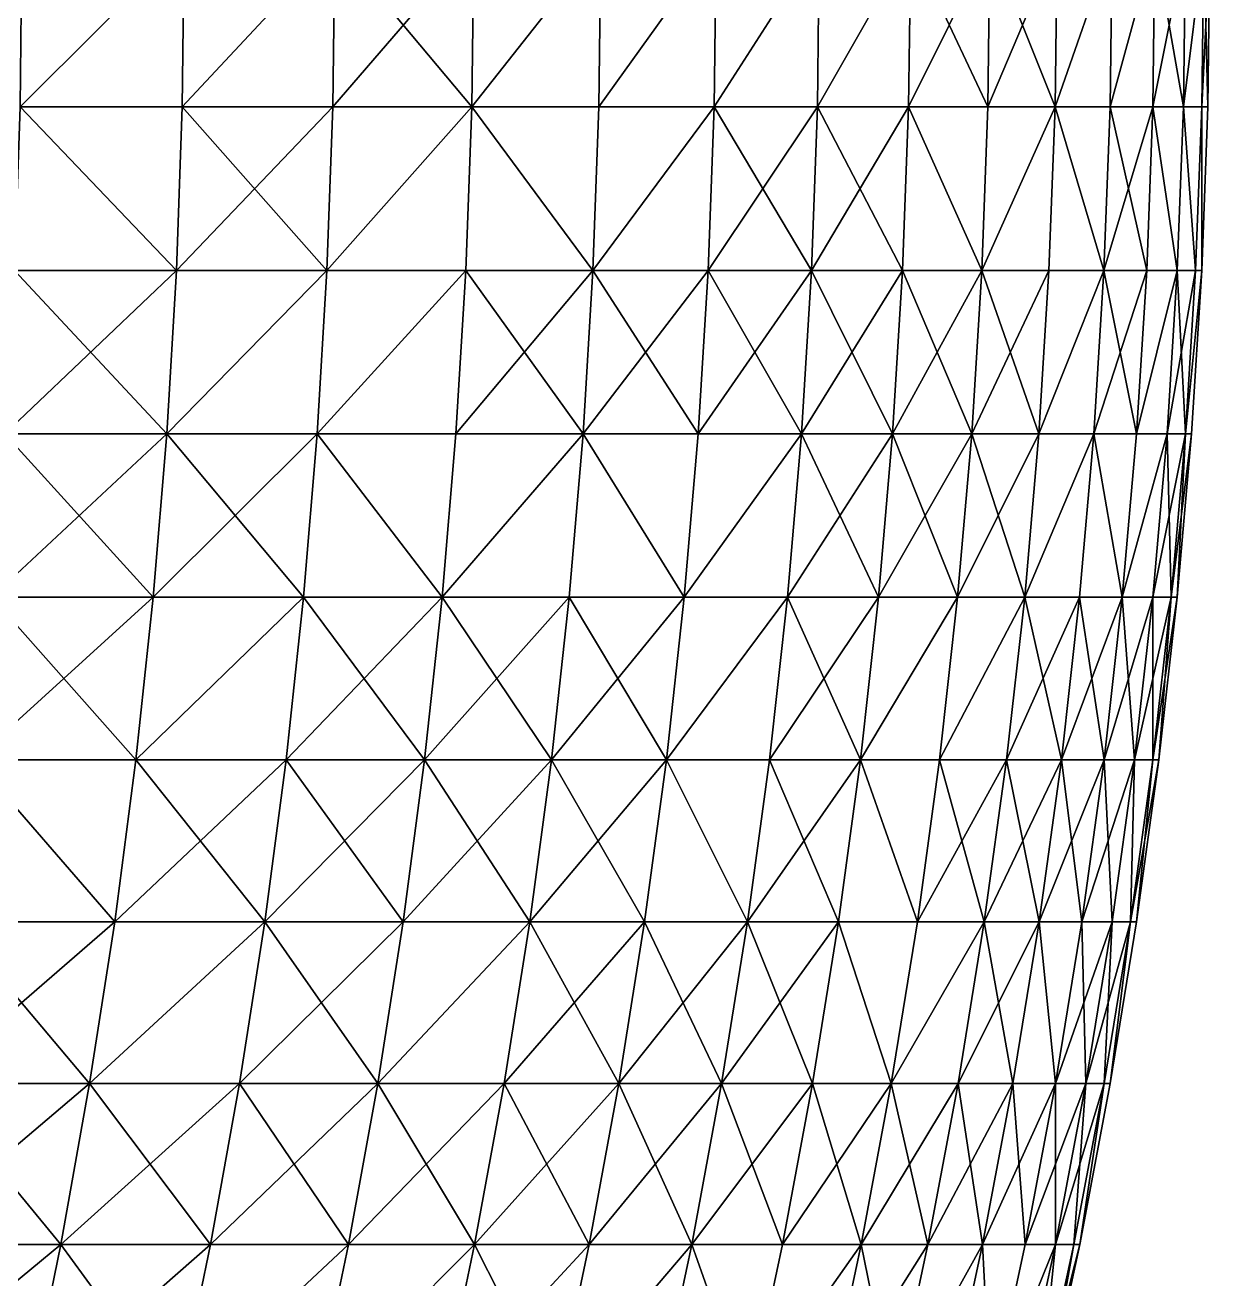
# Model space of a CAD drawing. Header units: millimetres. Extents: x -3250 to 6200, y -3250 to 3250.
# Drawn here: x 6055.6 to 6200, y -162.7 to -10 of the extents above; entities that cross this region are included whole.
import ezdxf

# ---------------------------------------------------------------- set-up
doc = ezdxf.new("R2010")
doc.units = ezdxf.units.MM
doc.header["$MEASUREMENT"] = 0
doc.layers.add('MESH_3D', color=2, linetype='CONTINUOUS')

msp = doc.modelspace()

# ---------------------------------------------------------------- linework, layer by layer
at = {"layer": 'MESH_3D'}
for points in [[(6055.03, -19.94, 1979.24), (6055.26, 0, 1979.15), (6075.03, 0, 2035.63)], [(6055.03, -19.94, 1979.24), (6075.03, 0, 2035.63), (6074.79, -19.94, 2035.71)], [(6075.03, 0, 24664.37), (6055.26, 0, 24720.85), (6055.03, -19.94, 24720.76)], [(6075.03, 0, 24664.37), (6055.03, -19.94, 24720.76), (6074.79, -19.94, 24664.29)], [(6074.79, -19.94, 2035.71), (6093.37, 0, 2092.59), (6093.14, -19.94, 2092.66)], [(6074.79, -19.94, 2035.71), (6075.03, 0, 2035.63), (6093.37, 0, 2092.59)], [(6093.37, 0, 24607.41), (6074.79, -19.94, 24664.29), (6093.14, -19.94, 24607.34)], [(6093.37, 0, 24607.41), (6075.03, 0, 24664.37), (6074.79, -19.94, 24664.29)], [(6093.14, -19.94, 2092.66), (6093.37, 0, 2092.59), (6110.06, -19.94, 2150.05)], [(6110.3, 0, 24550.02), (6093.14, -19.94, 24607.34), (6110.06, -19.94, 24549.95)], [(6110.3, 0, 24550.02), (6093.37, 0, 24607.41), (6093.14, -19.94, 24607.34)], [(6110.06, -19.94, 2150.05), (6093.37, 0, 2092.59), (6110.3, 0, 2149.98)], [(6110.06, -19.94, 2150.05), (6110.3, 0, 2149.98), (6125.79, 0, 2207.78)], [(6110.06, -19.94, 2150.05), (6125.79, 0, 2207.78), (6125.54, -19.94, 2207.84)], [(6125.79, 0, 24492.22), (6110.3, 0, 24550.02), (6110.06, -19.94, 24549.95)], [(6125.79, 0, 24492.22), (6110.06, -19.94, 24549.95), (6125.54, -19.94, 24492.16)], [(6125.54, -19.94, 2207.84), (6125.79, 0, 2207.78), (6139.83, 0, 2265.95)], [(6125.54, -19.94, 2207.84), (6139.83, 0, 2265.95), (6139.58, -19.94, 2266.01)], [(6139.83, 0, 24434.05), (6125.54, -19.94, 24492.16), (6139.58, -19.94, 24433.99)], [(6139.83, 0, 24434.05), (6125.79, 0, 24492.22), (6125.54, -19.94, 24492.16)], [(6139.58, -19.94, 2266.01), (6139.83, 0, 2265.95), (6152.41, 0, 2324.45)], [(6139.58, -19.94, 2266.01), (6152.41, 0, 2324.45), (6152.17, -19.94, 2324.5)], [(6152.41, 0, 24375.55), (6139.83, 0, 24434.05), (6139.58, -19.94, 24433.99)], [(6152.41, 0, 24375.55), (6139.58, -19.94, 24433.99), (6152.17, -19.94, 24375.5)], [(6152.17, -19.94, 2324.5), (6152.41, 0, 2324.45), (6163.54, 0, 2383.24)], [(6152.17, -19.94, 2324.5), (6163.54, 0, 2383.24), (6163.29, -19.94, 2383.29)], [(6163.54, 0, 24316.76), (6152.17, -19.94, 24375.5), (6163.29, -19.94, 24316.71)], [(6163.54, 0, 24316.76), (6152.41, 0, 24375.55), (6152.17, -19.94, 24375.5)], [(6163.29, -19.94, 2383.29), (6163.54, 0, 2383.24), (6172.95, -19.94, 2442.34)], [(6173.19, 0, 24257.7), (6163.29, -19.94, 24316.71), (6172.95, -19.94, 24257.66)], [(6173.19, 0, 24257.7), (6163.54, 0, 24316.76), (6163.29, -19.94, 24316.71)], [(6172.95, -19.94, 2442.34), (6163.54, 0, 2383.24), (6173.19, 0, 2442.3)], [(6172.95, -19.94, 2442.34), (6173.19, 0, 2442.3), (6181.13, -19.94, 2501.61)], [(6181.37, 0, 24198.42), (6172.95, -19.94, 24257.66), (6181.13, -19.94, 24198.39)], [(6181.37, 0, 24198.42), (6173.19, 0, 24257.7), (6172.95, -19.94, 24257.66)], [(6181.13, -19.94, 2501.61), (6173.19, 0, 2442.3), (6181.37, 0, 2501.58)], [(6181.13, -19.94, 2501.61), (6181.37, 0, 2501.58), (6188.07, 0, 2561.04)], [(6181.13, -19.94, 2501.61), (6188.07, 0, 2561.04), (6187.83, -19.94, 2561.06)], [(6188.07, 0, 24138.96), (6181.13, -19.94, 24198.39), (6187.83, -19.94, 24138.94)], [(6188.07, 0, 24138.96), (6181.37, 0, 24198.42), (6181.13, -19.94, 24198.39)], [(6187.83, -19.94, 2561.06), (6188.07, 0, 2561.04), (6193.29, 0, 2620.65)], [(6187.83, -19.94, 2561.06), (6193.29, 0, 2620.65), (6193.04, -19.94, 2620.67)], [(6193.29, 0, 24079.35), (6188.07, 0, 24138.96), (6187.83, -19.94, 24138.94)], [(6193.29, 0, 24079.35), (6187.83, -19.94, 24138.94), (6193.04, -19.94, 24079.33)], [(6193.04, -19.94, 2620.67), (6193.29, 0, 2620.65), (6197.02, 0, 2680.37)], [(6193.04, -19.94, 2620.67), (6197.02, 0, 2680.37), (6196.77, -19.94, 2680.38)], [(6196.77, -19.94, 24019.62), (6193.29, 0, 24079.35), (6193.04, -19.94, 24079.33)], [(6197.02, 0, 24019.63), (6193.29, 0, 24079.35), (6196.77, -19.94, 24019.62)], [(6196.77, -19.94, 2680.38), (6197.02, 0, 2680.37), (6199.25, 0, 2740.17)], [(6196.77, -19.94, 2680.38), (6199.25, 0, 2740.17), (6199.01, -19.94, 2740.17)], [(6199.25, 0, 23959.83), (6197.02, 0, 24019.63), (6196.77, -19.94, 24019.62)], [(6199.25, 0, 23959.83), (6196.77, -19.94, 24019.62), (6199.01, -19.94, 23959.83)], [(6199.01, -19.94, 2740.17), (6199.25, 0, 2740.17), (6200, 0, 2800)], [(6199.25, 0, 23959.83), (6199.01, -19.94, 23959.83), (6199.75, -19.94, 23900)], [(6199.25, 0, 23959.83), (6199.75, -19.94, 23900), (6200, 0, 23900)], [(6199.01, -19.94, 2740.17), (6200, 0, 2800), (6199.75, -19.94, 2800)], [(6200, 0, 23900), (6199.75, -19.94, 23900), (6199.75, -19.94, 2800)], [(6200, 0, 23900), (6199.75, -19.94, 2800), (6200, 0, 2800)], [(6055.03, -19.94, 1979.24), (6074.08, -39.88, 2035.95), (6054.33, -39.88, 1979.49)], [(6074.08, -39.88, 24664.05), (6055.03, -19.94, 24720.76), (6054.33, -39.88, 24720.51)], [(6055.03, -19.94, 1979.24), (6074.79, -19.94, 2035.71), (6074.08, -39.88, 2035.95)], [(6074.79, -19.94, 24664.29), (6055.03, -19.94, 24720.76), (6074.08, -39.88, 24664.05)], [(6074.79, -19.94, 2035.71), (6092.42, -39.88, 2092.88), (6074.08, -39.88, 2035.95)], [(6093.14, -19.94, 24607.34), (6074.79, -19.94, 24664.29), (6074.08, -39.88, 24664.05)], [(6093.14, -19.94, 24607.34), (6074.08, -39.88, 24664.05), (6092.42, -39.88, 24607.12)], [(6074.79, -19.94, 2035.71), (6093.14, -19.94, 2092.66), (6092.42, -39.88, 2092.88)], [(6092.42, -39.88, 2092.88), (6110.06, -19.94, 2150.05), (6109.34, -39.88, 2150.25)], [(6093.14, -19.94, 2092.66), (6110.06, -19.94, 2150.05), (6092.42, -39.88, 2092.88)], [(6110.06, -19.94, 24549.95), (6093.14, -19.94, 24607.34), (6092.42, -39.88, 24607.12)], [(6110.06, -19.94, 24549.95), (6092.42, -39.88, 24607.12), (6109.34, -39.88, 24549.75)], [(6110.06, -19.94, 2150.05), (6124.82, -39.88, 2208.03), (6109.34, -39.88, 2150.25)], [(6124.82, -39.88, 24491.97), (6110.06, -19.94, 24549.95), (6109.34, -39.88, 24549.75)], [(6110.06, -19.94, 2150.05), (6125.54, -19.94, 2207.84), (6124.82, -39.88, 2208.03)], [(6125.54, -19.94, 24492.16), (6110.06, -19.94, 24549.95), (6124.82, -39.88, 24491.97)], [(6124.82, -39.88, 2208.03), (6139.58, -19.94, 2266.01), (6138.86, -39.88, 2266.17)], [(6125.54, -19.94, 2207.84), (6139.58, -19.94, 2266.01), (6124.82, -39.88, 2208.03)], [(6139.58, -19.94, 24433.99), (6124.82, -39.88, 24491.97), (6138.86, -39.88, 24433.83)], [(6139.58, -19.94, 24433.99), (6125.54, -19.94, 24492.16), (6124.82, -39.88, 24491.97)], [(6138.86, -39.88, 2266.17), (6152.17, -19.94, 2324.5), (6151.44, -39.88, 2324.65)], [(6139.58, -19.94, 2266.01), (6152.17, -19.94, 2324.5), (6138.86, -39.88, 2266.17)], [(6151.44, -39.88, 24375.35), (6139.58, -19.94, 24433.99), (6138.86, -39.88, 24433.83)], [(6152.17, -19.94, 24375.5), (6139.58, -19.94, 24433.99), (6151.44, -39.88, 24375.35)], [(6152.17, -19.94, 2324.5), (6162.56, -39.88, 2383.42), (6151.44, -39.88, 2324.65)], [(6163.29, -19.94, 24316.71), (6152.17, -19.94, 24375.5), (6151.44, -39.88, 24375.35)], [(6163.29, -19.94, 24316.71), (6151.44, -39.88, 24375.35), (6162.56, -39.88, 24316.58)], [(6152.17, -19.94, 2324.5), (6163.29, -19.94, 2383.29), (6162.56, -39.88, 2383.42)], [(6163.29, -19.94, 2383.29), (6172.21, -39.88, 2442.45), (6162.56, -39.88, 2383.42)], [(6172.21, -39.88, 24257.55), (6163.29, -19.94, 24316.71), (6162.56, -39.88, 24316.58)], [(6163.29, -19.94, 2383.29), (6172.95, -19.94, 2442.34), (6172.21, -39.88, 2442.45)], [(6172.95, -19.94, 24257.66), (6163.29, -19.94, 24316.71), (6172.21, -39.88, 24257.55)], [(6172.21, -39.88, 2442.45), (6181.13, -19.94, 2501.61), (6180.39, -39.88, 2501.7)], [(6172.95, -19.94, 2442.34), (6181.13, -19.94, 2501.61), (6172.21, -39.88, 2442.45)], [(6181.13, -19.94, 24198.39), (6172.95, -19.94, 24257.66), (6172.21, -39.88, 24257.55)], [(6181.13, -19.94, 24198.39), (6172.21, -39.88, 24257.55), (6180.39, -39.88, 24198.3)], [(6181.13, -19.94, 2501.61), (6187.08, -39.88, 2561.14), (6180.39, -39.88, 2501.7)], [(6187.08, -39.88, 24138.86), (6181.13, -19.94, 24198.39), (6180.39, -39.88, 24198.3)], [(6181.13, -19.94, 2501.61), (6187.83, -19.94, 2561.06), (6187.08, -39.88, 2561.14)], [(6187.83, -19.94, 24138.94), (6181.13, -19.94, 24198.39), (6187.08, -39.88, 24138.86)], [(6187.83, -19.94, 2561.06), (6192.3, -39.88, 2620.72), (6187.08, -39.88, 2561.14)], [(6193.04, -19.94, 24079.33), (6187.83, -19.94, 24138.94), (6187.08, -39.88, 24138.86)], [(6193.04, -19.94, 24079.33), (6187.08, -39.88, 24138.86), (6192.3, -39.88, 24079.28)], [(6187.83, -19.94, 2561.06), (6193.04, -19.94, 2620.67), (6192.3, -39.88, 2620.72)], [(6193.04, -19.94, 2620.67), (6196.02, -39.88, 2680.42), (6192.3, -39.88, 2620.72)], [(6196.02, -39.88, 24019.58), (6193.04, -19.94, 24079.33), (6192.3, -39.88, 24079.28)], [(6193.04, -19.94, 2620.67), (6196.77, -19.94, 2680.38), (6196.02, -39.88, 2680.42)], [(6196.77, -19.94, 24019.62), (6193.04, -19.94, 24079.33), (6196.02, -39.88, 24019.58)], [(6196.77, -19.94, 2680.38), (6198.26, -39.88, 2740.19), (6196.02, -39.88, 2680.42)], [(6198.26, -39.88, 23959.81), (6196.77, -19.94, 24019.62), (6196.02, -39.88, 24019.58)], [(6196.77, -19.94, 2680.38), (6199.01, -19.94, 2740.17), (6198.26, -39.88, 2740.19)], [(6199.01, -19.94, 23959.83), (6196.77, -19.94, 24019.62), (6198.26, -39.88, 23959.81)], [(6199.01, -19.94, 2740.17), (6199.01, -39.88, 2800), (6198.26, -39.88, 2740.19)], [(6199.01, -19.94, 23959.83), (6198.26, -39.88, 23959.81), (6199.01, -39.88, 23900)], [(6199.01, -19.94, 2740.17), (6199.75, -19.94, 2800), (6199.01, -39.88, 2800)], [(6199.75, -19.94, 23900), (6199.01, -39.88, 23900), (6199.01, -39.88, 2800)], [(6199.75, -19.94, 23900), (6199.01, -39.88, 2800), (6199.75, -19.94, 2800)], [(6199.01, -19.94, 23959.83), (6199.01, -39.88, 23900), (6199.75, -19.94, 23900)], [(6054.33, -39.88, 1979.49), (6072.91, -59.78, 2036.34), (6053.16, -59.78, 1979.92)], [(6074.08, -39.88, 24664.05), (6053.16, -59.78, 24720.08), (6072.91, -59.78, 24663.66)], [(6074.08, -39.88, 24664.05), (6054.33, -39.88, 24720.51), (6053.16, -59.78, 24720.08)], [(6054.33, -39.88, 1979.49), (6074.08, -39.88, 2035.95), (6072.91, -59.78, 2036.34)], [(6072.91, -59.78, 2036.34), (6092.42, -39.88, 2092.88), (6091.24, -59.78, 2093.25)], [(6074.08, -39.88, 2035.95), (6092.42, -39.88, 2092.88), (6072.91, -59.78, 2036.34)], [(6092.42, -39.88, 24607.12), (6074.08, -39.88, 24664.05), (6072.91, -59.78, 24663.66)], [(6092.42, -39.88, 24607.12), (6072.91, -59.78, 24663.66), (6091.24, -59.78, 24606.75)], [(6091.24, -59.78, 2093.25), (6109.34, -39.88, 2150.25), (6108.14, -59.78, 2150.59)], [(6092.42, -39.88, 2092.88), (6109.34, -39.88, 2150.25), (6091.24, -59.78, 2093.25)], [(6109.34, -39.88, 24549.75), (6091.24, -59.78, 24606.75), (6108.14, -59.78, 24549.41)], [(6109.34, -39.88, 24549.75), (6092.42, -39.88, 24607.12), (6091.24, -59.78, 24606.75)], [(6109.34, -39.88, 2150.25), (6123.62, -59.78, 2208.33), (6108.14, -59.78, 2150.59)], [(6124.82, -39.88, 24491.97), (6109.34, -39.88, 24549.75), (6108.14, -59.78, 24549.41)], [(6124.82, -39.88, 24491.97), (6108.14, -59.78, 24549.41), (6123.62, -59.78, 24491.67)], [(6109.34, -39.88, 2150.25), (6124.82, -39.88, 2208.03), (6123.62, -59.78, 2208.33)], [(6124.82, -39.88, 2208.03), (6137.65, -59.78, 2266.45), (6123.62, -59.78, 2208.33)], [(6138.86, -39.88, 24433.83), (6124.82, -39.88, 24491.97), (6123.62, -59.78, 24491.67)], [(6138.86, -39.88, 24433.83), (6123.62, -59.78, 24491.67), (6137.65, -59.78, 24433.55)], [(6124.82, -39.88, 2208.03), (6138.86, -39.88, 2266.17), (6137.65, -59.78, 2266.45)], [(6138.86, -39.88, 2266.17), (6150.22, -59.78, 2324.89), (6137.65, -59.78, 2266.45)], [(6151.44, -39.88, 24375.35), (6137.65, -59.78, 24433.55), (6150.22, -59.78, 24375.11)], [(6151.44, -39.88, 24375.35), (6138.86, -39.88, 24433.83), (6137.65, -59.78, 24433.55)], [(6138.86, -39.88, 2266.17), (6151.44, -39.88, 2324.65), (6150.22, -59.78, 2324.89)], [(6151.44, -39.88, 2324.65), (6161.34, -59.78, 2383.63), (6150.22, -59.78, 2324.89)], [(6162.56, -39.88, 24316.58), (6150.22, -59.78, 24375.11), (6161.34, -59.78, 24316.37)], [(6162.56, -39.88, 24316.58), (6151.44, -39.88, 24375.35), (6150.22, -59.78, 24375.11)], [(6151.44, -39.88, 2324.65), (6162.56, -39.88, 2383.42), (6161.34, -59.78, 2383.63)], [(6162.56, -39.88, 2383.42), (6170.98, -59.78, 2442.63), (6161.34, -59.78, 2383.63)], [(6172.21, -39.88, 24257.55), (6162.56, -39.88, 24316.58), (6161.34, -59.78, 24316.37)], [(6172.21, -39.88, 24257.55), (6161.34, -59.78, 24316.37), (6170.98, -59.78, 24257.37)], [(6162.56, -39.88, 2383.42), (6172.21, -39.88, 2442.45), (6170.98, -59.78, 2442.63)], [(6172.21, -39.88, 2442.45), (6179.15, -59.78, 2501.85), (6170.98, -59.78, 2442.63)], [(6180.39, -39.88, 24198.3), (6172.21, -39.88, 24257.55), (6170.98, -59.78, 24257.37)], [(6180.39, -39.88, 24198.3), (6170.98, -59.78, 24257.37), (6179.15, -59.78, 24198.15)], [(6172.21, -39.88, 2442.45), (6180.39, -39.88, 2501.7), (6179.15, -59.78, 2501.85)], [(6179.15, -59.78, 2501.85), (6187.08, -39.88, 2561.14), (6185.85, -59.78, 2561.26)], [(6180.39, -39.88, 2501.7), (6187.08, -39.88, 2561.14), (6179.15, -59.78, 2501.85)], [(6187.08, -39.88, 24138.86), (6180.39, -39.88, 24198.3), (6179.15, -59.78, 24198.15)], [(6187.08, -39.88, 24138.86), (6179.15, -59.78, 24198.15), (6185.85, -59.78, 24138.74)], [(6187.08, -39.88, 2561.14), (6191.06, -59.78, 2620.81), (6185.85, -59.78, 2561.26)], [(6192.3, -39.88, 24079.28), (6185.85, -59.78, 24138.74), (6191.06, -59.78, 24079.19)], [(6192.3, -39.88, 24079.28), (6187.08, -39.88, 24138.86), (6185.85, -59.78, 24138.74)], [(6187.08, -39.88, 2561.14), (6192.3, -39.88, 2620.72), (6191.06, -59.78, 2620.81)], [(6191.06, -59.78, 2620.81), (6196.02, -39.88, 2680.42), (6194.78, -59.78, 2680.48)], [(6192.3, -39.88, 2620.72), (6196.02, -39.88, 2680.42), (6191.06, -59.78, 2620.81)], [(6196.02, -39.88, 24019.58), (6192.3, -39.88, 24079.28), (6191.06, -59.78, 24079.19)], [(6196.02, -39.88, 24019.58), (6191.06, -59.78, 24079.19), (6194.78, -59.78, 24019.52)], [(6196.02, -39.88, 2680.42), (6197.02, -59.78, 2740.22), (6194.78, -59.78, 2680.48)], [(6198.26, -39.88, 23959.81), (6196.02, -39.88, 24019.58), (6194.78, -59.78, 24019.52)], [(6198.26, -39.88, 23959.81), (6194.78, -59.78, 24019.52), (6197.02, -59.78, 23959.78)], [(6196.02, -39.88, 2680.42), (6198.26, -39.88, 2740.19), (6197.02, -59.78, 2740.22)], [(6197.02, -59.78, 2740.22), (6199.01, -39.88, 2800), (6197.76, -59.78, 2800)], [(6198.26, -39.88, 2740.19), (6199.01, -39.88, 2800), (6197.02, -59.78, 2740.22)], [(6197.02, -59.78, 23959.78), (6197.76, -59.78, 23900), (6199.01, -39.88, 23900)], [(6198.26, -39.88, 23959.81), (6197.02, -59.78, 23959.78), (6199.01, -39.88, 23900)], [(6199.01, -39.88, 23900), (6197.76, -59.78, 2800), (6199.01, -39.88, 2800)], [(6199.01, -39.88, 23900), (6197.76, -59.78, 23900), (6197.76, -59.78, 2800)], [(6053.16, -59.78, 1979.92), (6071.26, -79.65, 2036.9), (6051.53, -79.65, 1980.51)], [(6072.91, -59.78, 24663.66), (6053.16, -59.78, 24720.08), (6051.53, -79.65, 24719.49)], [(6072.91, -59.78, 24663.66), (6051.53, -79.65, 24719.49), (6071.26, -79.65, 24663.1)], [(6053.16, -59.78, 1979.92), (6072.91, -59.78, 2036.34), (6071.26, -79.65, 2036.9)], [(6072.91, -59.78, 2036.34), (6089.58, -79.65, 2093.76), (6071.26, -79.65, 2036.9)], [(6091.24, -59.78, 24606.75), (6071.26, -79.65, 24663.1), (6089.58, -79.65, 24606.24)], [(6091.24, -59.78, 24606.75), (6072.91, -59.78, 24663.66), (6071.26, -79.65, 24663.1)], [(6072.91, -59.78, 2036.34), (6091.24, -59.78, 2093.25), (6089.58, -79.65, 2093.76)], [(6091.24, -59.78, 2093.25), (6106.47, -79.65, 2151.06), (6089.58, -79.65, 2093.76)], [(6106.47, -79.65, 24548.94), (6091.24, -59.78, 24606.75), (6089.58, -79.65, 24606.24)], [(6091.24, -59.78, 2093.25), (6108.14, -59.78, 2150.59), (6106.47, -79.65, 2151.06)], [(6108.14, -59.78, 24549.41), (6091.24, -59.78, 24606.75), (6106.47, -79.65, 24548.94)], [(6106.47, -79.65, 2151.06), (6123.62, -59.78, 2208.33), (6121.93, -79.65, 2208.76)], [(6108.14, -59.78, 2150.59), (6123.62, -59.78, 2208.33), (6106.47, -79.65, 2151.06)], [(6123.62, -59.78, 24491.67), (6106.47, -79.65, 24548.94), (6121.93, -79.65, 24491.24)], [(6123.62, -59.78, 24491.67), (6108.14, -59.78, 24549.41), (6106.47, -79.65, 24548.94)], [(6123.62, -59.78, 2208.33), (6135.95, -79.65, 2266.83), (6121.93, -79.65, 2208.76)], [(6135.95, -79.65, 24433.17), (6123.62, -59.78, 24491.67), (6121.93, -79.65, 24491.24)], [(6123.62, -59.78, 2208.33), (6137.65, -59.78, 2266.45), (6135.95, -79.65, 2266.83)], [(6137.65, -59.78, 24433.55), (6123.62, -59.78, 24491.67), (6135.95, -79.65, 24433.17)], [(6135.95, -79.65, 2266.83), (6150.22, -59.78, 2324.89), (6148.52, -79.65, 2325.24)], [(6137.65, -59.78, 2266.45), (6150.22, -59.78, 2324.89), (6135.95, -79.65, 2266.83)], [(6150.22, -59.78, 24375.11), (6135.95, -79.65, 24433.17), (6148.52, -79.65, 24374.76)], [(6150.22, -59.78, 24375.11), (6137.65, -59.78, 24433.55), (6135.95, -79.65, 24433.17)], [(6150.22, -59.78, 2324.89), (6159.62, -79.65, 2383.93), (6148.52, -79.65, 2325.24)], [(6161.34, -59.78, 24316.37), (6150.22, -59.78, 24375.11), (6148.52, -79.65, 24374.76)], [(6161.34, -59.78, 24316.37), (6148.52, -79.65, 24374.76), (6159.62, -79.65, 24316.07)], [(6150.22, -59.78, 2324.89), (6161.34, -59.78, 2383.63), (6159.62, -79.65, 2383.93)], [(6159.62, -79.65, 2383.93), (6170.98, -59.78, 2442.63), (6169.26, -79.65, 2442.89)], [(6161.34, -59.78, 2383.63), (6170.98, -59.78, 2442.63), (6159.62, -79.65, 2383.93)], [(6169.26, -79.65, 24257.11), (6161.34, -59.78, 24316.37), (6159.62, -79.65, 24316.07)], [(6170.98, -59.78, 24257.37), (6161.34, -59.78, 24316.37), (6169.26, -79.65, 24257.11)], [(6169.26, -79.65, 2442.89), (6179.15, -59.78, 2501.85), (6177.43, -79.65, 2502.07)], [(6170.98, -59.78, 2442.63), (6179.15, -59.78, 2501.85), (6169.26, -79.65, 2442.89)], [(6177.43, -79.65, 24197.93), (6170.98, -59.78, 24257.37), (6169.26, -79.65, 24257.11)], [(6179.15, -59.78, 24198.15), (6170.98, -59.78, 24257.37), (6177.43, -79.65, 24197.93)], [(6177.43, -79.65, 2502.07), (6185.85, -59.78, 2561.26), (6184.12, -79.65, 2561.43)], [(6179.15, -59.78, 2501.85), (6185.85, -59.78, 2561.26), (6177.43, -79.65, 2502.07)], [(6185.85, -59.78, 24138.74), (6179.15, -59.78, 24198.15), (6177.43, -79.65, 24197.93)], [(6185.85, -59.78, 24138.74), (6177.43, -79.65, 24197.93), (6184.12, -79.65, 24138.57)], [(6185.85, -59.78, 2561.26), (6189.32, -79.65, 2620.94), (6184.12, -79.65, 2561.43)], [(6189.32, -79.65, 24079.06), (6185.85, -59.78, 24138.74), (6184.12, -79.65, 24138.57)], [(6185.85, -59.78, 2561.26), (6191.06, -59.78, 2620.81), (6189.32, -79.65, 2620.94)], [(6191.06, -59.78, 24079.19), (6185.85, -59.78, 24138.74), (6189.32, -79.65, 24079.06)], [(6189.32, -79.65, 2620.94), (6194.78, -59.78, 2680.48), (6193.05, -79.65, 2680.57)], [(6191.06, -59.78, 2620.81), (6194.78, -59.78, 2680.48), (6189.32, -79.65, 2620.94)], [(6194.78, -59.78, 24019.52), (6189.32, -79.65, 24079.06), (6193.05, -79.65, 24019.43)], [(6194.78, -59.78, 24019.52), (6191.06, -59.78, 24079.19), (6189.32, -79.65, 24079.06)], [(6194.78, -59.78, 2680.48), (6195.28, -79.65, 2740.27), (6193.05, -79.65, 2680.57)], [(6197.02, -59.78, 23959.78), (6194.78, -59.78, 24019.52), (6193.05, -79.65, 24019.43)], [(6197.02, -59.78, 23959.78), (6193.05, -79.65, 24019.43), (6195.28, -79.65, 23959.73)], [(6194.78, -59.78, 2680.48), (6197.02, -59.78, 2740.22), (6195.28, -79.65, 2740.27)], [(6195.28, -79.65, 2740.27), (6197.76, -59.78, 2800), (6196.02, -79.65, 2800)], [(6197.02, -59.78, 2740.22), (6197.76, -59.78, 2800), (6195.28, -79.65, 2740.27)], [(6197.02, -59.78, 23959.78), (6195.28, -79.65, 23959.73), (6196.02, -79.65, 23900)], [(6197.76, -59.78, 23900), (6196.02, -79.65, 2800), (6197.76, -59.78, 2800)], [(6197.76, -59.78, 23900), (6196.02, -79.65, 23900), (6196.02, -79.65, 2800)], [(6197.02, -59.78, 23959.78), (6196.02, -79.65, 23900), (6197.76, -59.78, 23900)], [(6051.53, -79.65, 1980.51), (6069.14, -99.47, 2037.61), (6049.43, -99.47, 1981.28)], [(6071.26, -79.65, 24663.1), (6049.43, -99.47, 24718.72), (6069.14, -99.47, 24662.39)], [(6071.26, -79.65, 24663.1), (6051.53, -79.65, 24719.49), (6049.43, -99.47, 24718.72)], [(6051.53, -79.65, 1980.51), (6071.26, -79.65, 2036.9), (6069.14, -99.47, 2037.61)], [(6069.14, -99.47, 2037.61), (6089.58, -79.65, 2093.76), (6087.44, -99.47, 2094.42)], [(6071.26, -79.65, 2036.9), (6089.58, -79.65, 2093.76), (6069.14, -99.47, 2037.61)], [(6089.58, -79.65, 24606.24), (6069.14, -99.47, 24662.39), (6087.44, -99.47, 24605.58)], [(6089.58, -79.65, 24606.24), (6071.26, -79.65, 24663.1), (6069.14, -99.47, 24662.39)], [(6089.58, -79.65, 2093.76), (6104.32, -99.47, 2151.66), (6087.44, -99.47, 2094.42)], [(6106.47, -79.65, 24548.94), (6087.44, -99.47, 24605.58), (6104.32, -99.47, 24548.34)], [(6106.47, -79.65, 24548.94), (6089.58, -79.65, 24606.24), (6087.44, -99.47, 24605.58)], [(6089.58, -79.65, 2093.76), (6106.47, -79.65, 2151.06), (6104.32, -99.47, 2151.66)], [(6106.47, -79.65, 2151.06), (6119.77, -99.47, 2209.31), (6104.32, -99.47, 2151.66)], [(6121.93, -79.65, 24491.24), (6106.47, -79.65, 24548.94), (6104.32, -99.47, 24548.34)], [(6121.93, -79.65, 24491.24), (6104.32, -99.47, 24548.34), (6119.77, -99.47, 24490.69)], [(6106.47, -79.65, 2151.06), (6121.93, -79.65, 2208.76), (6119.77, -99.47, 2209.31)], [(6121.93, -79.65, 2208.76), (6133.77, -99.47, 2267.33), (6119.77, -99.47, 2209.31)], [(6135.95, -79.65, 24433.17), (6119.77, -99.47, 24490.69), (6133.77, -99.47, 24432.67)], [(6135.95, -79.65, 24433.17), (6121.93, -79.65, 24491.24), (6119.77, -99.47, 24490.69)], [(6121.93, -79.65, 2208.76), (6135.95, -79.65, 2266.83), (6133.77, -99.47, 2267.33)], [(6133.77, -99.47, 2267.33), (6148.52, -79.65, 2325.24), (6146.33, -99.47, 2325.68)], [(6135.95, -79.65, 2266.83), (6148.52, -79.65, 2325.24), (6133.77, -99.47, 2267.33)], [(6148.52, -79.65, 24374.76), (6135.95, -79.65, 24433.17), (6133.77, -99.47, 24432.67)], [(6148.52, -79.65, 24374.76), (6133.77, -99.47, 24432.67), (6146.33, -99.47, 24374.32)], [(6148.52, -79.65, 2325.24), (6157.42, -99.47, 2384.32), (6146.33, -99.47, 2325.68)], [(6159.62, -79.65, 24316.07), (6146.33, -99.47, 24374.32), (6157.42, -99.47, 24315.68)], [(6159.62, -79.65, 24316.07), (6148.52, -79.65, 24374.76), (6146.33, -99.47, 24374.32)], [(6148.52, -79.65, 2325.24), (6159.62, -79.65, 2383.93), (6157.42, -99.47, 2384.32)], [(6157.42, -99.47, 2384.32), (6169.26, -79.65, 2442.89), (6167.05, -99.47, 2443.22)], [(6159.62, -79.65, 2383.93), (6169.26, -79.65, 2442.89), (6157.42, -99.47, 2384.32)], [(6169.26, -79.65, 24257.11), (6159.62, -79.65, 24316.07), (6157.42, -99.47, 24315.68)], [(6169.26, -79.65, 24257.11), (6157.42, -99.47, 24315.68), (6167.05, -99.47, 24256.78)], [(6167.05, -99.47, 2443.22), (6177.43, -79.65, 2502.07), (6175.21, -99.47, 2502.35)], [(6169.26, -79.65, 2442.89), (6177.43, -79.65, 2502.07), (6167.05, -99.47, 2443.22)], [(6177.43, -79.65, 24197.93), (6167.05, -99.47, 24256.78), (6175.21, -99.47, 24197.65)], [(6177.43, -79.65, 24197.93), (6169.26, -79.65, 24257.11), (6167.05, -99.47, 24256.78)], [(6177.43, -79.65, 2502.07), (6181.9, -99.47, 2561.66), (6175.21, -99.47, 2502.35)], [(6184.12, -79.65, 24138.57), (6177.43, -79.65, 24197.93), (6175.21, -99.47, 24197.65)], [(6184.12, -79.65, 24138.57), (6175.21, -99.47, 24197.65), (6181.9, -99.47, 24138.34)], [(6177.43, -79.65, 2502.07), (6184.12, -79.65, 2561.43), (6181.9, -99.47, 2561.66)], [(6184.12, -79.65, 2561.43), (6187.1, -99.47, 2621.11), (6181.9, -99.47, 2561.66)], [(6189.32, -79.65, 24079.06), (6184.12, -79.65, 24138.57), (6181.9, -99.47, 24138.34)], [(6189.32, -79.65, 24079.06), (6181.9, -99.47, 24138.34), (6187.1, -99.47, 24078.89)], [(6184.12, -79.65, 2561.43), (6189.32, -79.65, 2620.94), (6187.1, -99.47, 2621.11)], [(6189.32, -79.65, 2620.94), (6190.82, -99.47, 2680.68), (6187.1, -99.47, 2621.11)], [(6193.05, -79.65, 24019.43), (6189.32, -79.65, 24079.06), (6187.1, -99.47, 24078.89)], [(6193.05, -79.65, 24019.43), (6187.1, -99.47, 24078.89), (6190.82, -99.47, 24019.32)], [(6189.32, -79.65, 2620.94), (6193.05, -79.65, 2680.57), (6190.82, -99.47, 2680.68)], [(6193.05, -79.65, 2680.57), (6193.05, -99.47, 2740.32), (6190.82, -99.47, 2680.68)], [(6195.28, -79.65, 23959.73), (6193.05, -79.65, 24019.43), (6190.82, -99.47, 24019.32)], [(6195.28, -79.65, 23959.73), (6190.82, -99.47, 24019.32), (6193.05, -99.47, 23959.68)], [(6195.28, -79.65, 2740.27), (6193.79, -99.47, 2800), (6193.05, -99.47, 2740.32)], [(6193.05, -79.65, 2680.57), (6195.28, -79.65, 2740.27), (6193.05, -99.47, 2740.32)], [(6193.05, -99.47, 23959.68), (6193.79, -99.47, 23900), (6196.02, -79.65, 23900)], [(6195.28, -79.65, 23959.73), (6193.05, -99.47, 23959.68), (6196.02, -79.65, 23900)], [(6195.28, -79.65, 2740.27), (6196.02, -79.65, 2800), (6193.79, -99.47, 2800)], [(6196.02, -79.65, 23900), (6193.79, -99.47, 2800), (6196.02, -79.65, 2800)], [(6196.02, -79.65, 23900), (6193.79, -99.47, 23900), (6193.79, -99.47, 2800)], [(6049.43, -99.47, 1981.28), (6066.56, -119.23, 2038.48), (6046.87, -119.23, 1982.21)], [(6066.56, -119.23, 24661.52), (6049.43, -99.47, 24718.72), (6046.87, -119.23, 24717.79)], [(6049.43, -99.47, 1981.28), (6069.14, -99.47, 2037.61), (6066.56, -119.23, 2038.48)], [(6069.14, -99.47, 24662.39), (6049.43, -99.47, 24718.72), (6066.56, -119.23, 24661.52)], [(6069.14, -99.47, 2037.61), (6084.84, -119.23, 2095.22), (6066.56, -119.23, 2038.48)], [(6087.44, -99.47, 24605.58), (6069.14, -99.47, 24662.39), (6066.56, -119.23, 24661.52)], [(6087.44, -99.47, 24605.58), (6066.56, -119.23, 24661.52), (6084.84, -119.23, 24604.78)], [(6069.14, -99.47, 2037.61), (6087.44, -99.47, 2094.42), (6084.84, -119.23, 2095.22)], [(6087.44, -99.47, 2094.42), (6101.7, -119.23, 2152.4), (6084.84, -119.23, 2095.22)], [(6104.32, -99.47, 24548.34), (6087.44, -99.47, 24605.58), (6084.84, -119.23, 24604.78)], [(6104.32, -99.47, 24548.34), (6084.84, -119.23, 24604.78), (6101.7, -119.23, 24547.6)], [(6087.44, -99.47, 2094.42), (6104.32, -99.47, 2151.66), (6101.7, -119.23, 2152.4)], [(6104.32, -99.47, 2151.66), (6117.13, -119.23, 2209.99), (6101.7, -119.23, 2152.4)], [(6119.77, -99.47, 24490.69), (6104.32, -99.47, 24548.34), (6101.7, -119.23, 24547.6)], [(6119.77, -99.47, 24490.69), (6101.7, -119.23, 24547.6), (6117.13, -119.23, 24490.01)], [(6104.32, -99.47, 2151.66), (6119.77, -99.47, 2209.31), (6117.13, -119.23, 2209.99)], [(6119.77, -99.47, 2209.31), (6131.12, -119.23, 2267.94), (6117.13, -119.23, 2209.99)], [(6133.77, -99.47, 24432.67), (6117.13, -119.23, 24490.01), (6131.12, -119.23, 24432.06)], [(6133.77, -99.47, 24432.67), (6119.77, -99.47, 24490.69), (6117.13, -119.23, 24490.01)], [(6119.77, -99.47, 2209.31), (6133.77, -99.47, 2267.33), (6131.12, -119.23, 2267.94)], [(6133.77, -99.47, 2267.33), (6143.66, -119.23, 2326.22), (6131.12, -119.23, 2267.94)], [(6143.66, -119.23, 24373.78), (6133.77, -99.47, 24432.67), (6131.12, -119.23, 24432.06)], [(6133.77, -99.47, 2267.33), (6146.33, -99.47, 2325.68), (6143.66, -119.23, 2326.22)], [(6146.33, -99.47, 24374.32), (6133.77, -99.47, 24432.67), (6143.66, -119.23, 24373.78)], [(6146.33, -99.47, 2325.68), (6154.74, -119.23, 2384.8), (6143.66, -119.23, 2326.22)], [(6157.42, -99.47, 24315.68), (6146.33, -99.47, 24374.32), (6143.66, -119.23, 24373.78)], [(6157.42, -99.47, 24315.68), (6143.66, -119.23, 24373.78), (6154.74, -119.23, 24315.2)], [(6146.33, -99.47, 2325.68), (6157.42, -99.47, 2384.32), (6154.74, -119.23, 2384.8)], [(6157.42, -99.47, 2384.32), (6164.36, -119.23, 2443.63), (6154.74, -119.23, 2384.8)], [(6164.36, -119.23, 24256.37), (6157.42, -99.47, 24315.68), (6154.74, -119.23, 24315.2)], [(6157.42, -99.47, 2384.32), (6167.05, -99.47, 2443.22), (6164.36, -119.23, 2443.63)], [(6167.05, -99.47, 24256.78), (6157.42, -99.47, 24315.68), (6164.36, -119.23, 24256.37)], [(6167.05, -99.47, 2443.22), (6172.51, -119.23, 2502.69), (6164.36, -119.23, 2443.63)], [(6175.21, -99.47, 24197.65), (6167.05, -99.47, 24256.78), (6164.36, -119.23, 24256.37)], [(6175.21, -99.47, 24197.65), (6164.36, -119.23, 24256.37), (6172.51, -119.23, 24197.31)], [(6167.05, -99.47, 2443.22), (6175.21, -99.47, 2502.35), (6172.51, -119.23, 2502.69)], [(6172.51, -119.23, 2502.69), (6181.9, -99.47, 2561.66), (6179.18, -119.23, 2561.93)], [(6175.21, -99.47, 2502.35), (6181.9, -99.47, 2561.66), (6172.51, -119.23, 2502.69)], [(6179.18, -119.23, 24138.07), (6175.21, -99.47, 24197.65), (6172.51, -119.23, 24197.31)], [(6181.9, -99.47, 24138.34), (6175.21, -99.47, 24197.65), (6179.18, -119.23, 24138.07)], [(6181.9, -99.47, 2561.66), (6184.38, -119.23, 2621.32), (6179.18, -119.23, 2561.93)], [(6187.1, -99.47, 24078.89), (6181.9, -99.47, 24138.34), (6179.18, -119.23, 24138.07)], [(6187.1, -99.47, 24078.89), (6179.18, -119.23, 24138.07), (6184.38, -119.23, 24078.68)], [(6181.9, -99.47, 2561.66), (6187.1, -99.47, 2621.11), (6184.38, -119.23, 2621.32)], [(6184.38, -119.23, 2621.32), (6190.82, -99.47, 2680.68), (6188.09, -119.23, 2680.82)], [(6187.1, -99.47, 2621.11), (6190.82, -99.47, 2680.68), (6184.38, -119.23, 2621.32)], [(6188.09, -119.23, 24019.18), (6187.1, -99.47, 24078.89), (6184.38, -119.23, 24078.68)], [(6190.82, -99.47, 24019.32), (6187.1, -99.47, 24078.89), (6188.09, -119.23, 24019.18)], [(6190.82, -99.47, 2680.68), (6190.32, -119.23, 2740.39), (6188.09, -119.23, 2680.82)], [(6190.32, -119.23, 23959.61), (6190.82, -99.47, 24019.32), (6188.09, -119.23, 24019.18)], [(6190.32, -119.23, 2740.39), (6193.79, -99.47, 2800), (6191.06, -119.23, 2800)], [(6193.05, -99.47, 2740.32), (6193.79, -99.47, 2800), (6190.32, -119.23, 2740.39)], [(6190.82, -99.47, 2680.68), (6193.05, -99.47, 2740.32), (6190.32, -119.23, 2740.39)], [(6193.05, -99.47, 23959.68), (6190.82, -99.47, 24019.32), (6190.32, -119.23, 23959.61)], [(6193.05, -99.47, 23959.68), (6190.32, -119.23, 23959.61), (6191.06, -119.23, 23900)], [(6191.06, -119.23, 23900), (6191.06, -119.23, 2800), (6193.79, -99.47, 2800)], [(6193.79, -99.47, 23900), (6191.06, -119.23, 23900), (6193.79, -99.47, 2800)], [(6193.05, -99.47, 23959.68), (6191.06, -119.23, 23900), (6193.79, -99.47, 23900)], [(6046.87, -119.23, 1982.21), (6063.5, -138.92, 2039.5), (6043.84, -138.92, 1983.31)], [(6066.56, -119.23, 24661.52), (6046.87, -119.23, 24717.79), (6043.84, -138.92, 24716.69)], [(6066.56, -119.23, 24661.52), (6043.84, -138.92, 24716.69), (6063.5, -138.92, 24660.5)], [(6046.87, -119.23, 1982.21), (6066.56, -119.23, 2038.48), (6063.5, -138.92, 2039.5)], [(6063.5, -138.92, 2039.5), (6084.84, -119.23, 2095.22), (6081.76, -138.92, 2096.17)], [(6066.56, -119.23, 2038.48), (6084.84, -119.23, 2095.22), (6063.5, -138.92, 2039.5)], [(6084.84, -119.23, 24604.78), (6066.56, -119.23, 24661.52), (6063.5, -138.92, 24660.5)], [(6084.84, -119.23, 24604.78), (6063.5, -138.92, 24660.5), (6081.76, -138.92, 24603.83)], [(6084.84, -119.23, 2095.22), (6098.6, -138.92, 2153.27), (6081.76, -138.92, 2096.17)], [(6101.7, -119.23, 24547.6), (6081.76, -138.92, 24603.83), (6098.6, -138.92, 24546.73)], [(6101.7, -119.23, 24547.6), (6084.84, -119.23, 24604.78), (6081.76, -138.92, 24603.83)], [(6084.84, -119.23, 2095.22), (6101.7, -119.23, 2152.4), (6098.6, -138.92, 2153.27)], [(6098.6, -138.92, 2153.27), (6117.13, -119.23, 2209.99), (6114.01, -138.92, 2210.78)], [(6101.7, -119.23, 2152.4), (6117.13, -119.23, 2209.99), (6098.6, -138.92, 2153.27)], [(6117.13, -119.23, 24490.01), (6098.6, -138.92, 24546.73), (6114.01, -138.92, 24489.22)], [(6117.13, -119.23, 24490.01), (6101.7, -119.23, 24547.6), (6098.6, -138.92, 24546.73)], [(6114.01, -138.92, 2210.78), (6131.12, -119.23, 2267.94), (6127.98, -138.92, 2268.65)], [(6117.13, -119.23, 2209.99), (6131.12, -119.23, 2267.94), (6114.01, -138.92, 2210.78)], [(6127.98, -138.92, 24431.35), (6117.13, -119.23, 24490.01), (6114.01, -138.92, 24489.22)], [(6131.12, -119.23, 24432.06), (6117.13, -119.23, 24490.01), (6127.98, -138.92, 24431.35)], [(6131.12, -119.23, 2267.94), (6140.5, -138.92, 2326.86), (6127.98, -138.92, 2268.65)], [(6143.66, -119.23, 24373.78), (6131.12, -119.23, 24432.06), (6127.98, -138.92, 24431.35)], [(6143.66, -119.23, 24373.78), (6127.98, -138.92, 24431.35), (6140.5, -138.92, 24373.14)], [(6131.12, -119.23, 2267.94), (6143.66, -119.23, 2326.22), (6140.5, -138.92, 2326.86)], [(6143.66, -119.23, 2326.22), (6151.57, -138.92, 2385.35), (6140.5, -138.92, 2326.86)], [(6154.74, -119.23, 24315.2), (6140.5, -138.92, 24373.14), (6151.57, -138.92, 24314.65)], [(6154.74, -119.23, 24315.2), (6143.66, -119.23, 24373.78), (6140.5, -138.92, 24373.14)], [(6143.66, -119.23, 2326.22), (6154.74, -119.23, 2384.8), (6151.57, -138.92, 2385.35)], [(6154.74, -119.23, 2384.8), (6161.18, -138.92, 2444.11), (6151.57, -138.92, 2385.35)], [(6161.18, -138.92, 24255.89), (6154.74, -119.23, 24315.2), (6151.57, -138.92, 24314.65)], [(6154.74, -119.23, 2384.8), (6164.36, -119.23, 2443.63), (6161.18, -138.92, 2444.11)], [(6164.36, -119.23, 24256.37), (6154.74, -119.23, 24315.2), (6161.18, -138.92, 24255.89)], [(6161.18, -138.92, 2444.11), (6172.51, -119.23, 2502.69), (6169.31, -138.92, 2503.09)], [(6164.36, -119.23, 2443.63), (6172.51, -119.23, 2502.69), (6161.18, -138.92, 2444.11)], [(6172.51, -119.23, 24197.31), (6164.36, -119.23, 24256.37), (6161.18, -138.92, 24255.89)], [(6172.51, -119.23, 24197.31), (6161.18, -138.92, 24255.89), (6169.31, -138.92, 24196.91)], [(6172.51, -119.23, 2502.69), (6175.98, -138.92, 2562.25), (6169.31, -138.92, 2503.09)], [(6179.18, -119.23, 24138.07), (6172.51, -119.23, 24197.31), (6169.31, -138.92, 24196.91)], [(6179.18, -119.23, 24138.07), (6169.31, -138.92, 24196.91), (6175.98, -138.92, 24137.75)], [(6172.51, -119.23, 2502.69), (6179.18, -119.23, 2561.93), (6175.98, -138.92, 2562.25)], [(6179.18, -119.23, 2561.93), (6181.17, -138.92, 2621.56), (6175.98, -138.92, 2562.25)], [(6181.17, -138.92, 24078.44), (6179.18, -119.23, 24138.07), (6175.98, -138.92, 24137.75)], [(6179.18, -119.23, 2561.93), (6184.38, -119.23, 2621.32), (6181.17, -138.92, 2621.56)], [(6184.38, -119.23, 24078.68), (6179.18, -119.23, 24138.07), (6181.17, -138.92, 24078.44)], [(6184.38, -119.23, 2621.32), (6184.88, -138.92, 2680.98), (6181.17, -138.92, 2621.56)], [(6188.09, -119.23, 24019.18), (6184.38, -119.23, 24078.68), (6181.17, -138.92, 24078.44)], [(6188.09, -119.23, 24019.18), (6181.17, -138.92, 24078.44), (6184.88, -138.92, 24019.02)], [(6184.38, -119.23, 2621.32), (6188.09, -119.23, 2680.82), (6184.88, -138.92, 2680.98)], [(6188.09, -119.23, 2680.82), (6187.1, -138.92, 2740.47), (6184.88, -138.92, 2680.98)], [(6190.32, -119.23, 23959.61), (6188.09, -119.23, 24019.18), (6184.88, -138.92, 24019.02)], [(6190.32, -119.23, 23959.61), (6184.88, -138.92, 24019.02), (6187.1, -138.92, 23959.53)], [(6190.32, -119.23, 2740.39), (6187.85, -138.92, 2800), (6187.1, -138.92, 2740.47)], [(6188.09, -119.23, 2680.82), (6190.32, -119.23, 2740.39), (6187.1, -138.92, 2740.47)], [(6190.32, -119.23, 23959.61), (6187.1, -138.92, 23959.53), (6187.85, -138.92, 23900)], [(6190.32, -119.23, 2740.39), (6191.06, -119.23, 2800), (6187.85, -138.92, 2800)], [(6187.85, -138.92, 23900), (6187.85, -138.92, 2800), (6191.06, -119.23, 2800)], [(6191.06, -119.23, 23900), (6187.85, -138.92, 23900), (6191.06, -119.23, 2800)], [(6190.32, -119.23, 23959.61), (6187.85, -138.92, 23900), (6191.06, -119.23, 23900)], [(6043.84, -138.92, 1983.31), (6059.99, -158.52, 2040.68), (6040.36, -158.52, 1984.58)], [(6063.5, -138.92, 24660.5), (6043.84, -138.92, 24716.69), (6040.36, -158.52, 24715.42)], [(6063.5, -138.92, 24660.5), (6040.36, -158.52, 24715.42), (6059.99, -158.52, 24659.32)], [(6043.84, -138.92, 1983.31), (6063.5, -138.92, 2039.5), (6059.99, -158.52, 2040.68)], [(6063.5, -138.92, 2039.5), (6078.22, -158.52, 2097.26), (6059.99, -158.52, 2040.68)], [(6081.76, -138.92, 24603.83), (6063.5, -138.92, 24660.5), (6059.99, -158.52, 24659.32)], [(6081.76, -138.92, 24603.83), (6059.99, -158.52, 24659.32), (6078.22, -158.52, 24602.74)], [(6063.5, -138.92, 2039.5), (6081.76, -138.92, 2096.17), (6078.22, -158.52, 2097.26)], [(6081.76, -138.92, 2096.17), (6095.03, -158.52, 2154.28), (6078.22, -158.52, 2097.26)], [(6098.6, -138.92, 24546.73), (6078.22, -158.52, 24602.74), (6095.03, -158.52, 24545.72)], [(6098.6, -138.92, 24546.73), (6081.76, -138.92, 24603.83), (6078.22, -158.52, 24602.74)], [(6081.76, -138.92, 2096.17), (6098.6, -138.92, 2153.27), (6095.03, -158.52, 2154.28)], [(6098.6, -138.92, 2153.27), (6110.41, -158.52, 2211.7), (6095.03, -158.52, 2154.28)], [(6114.01, -138.92, 24489.22), (6098.6, -138.92, 24546.73), (6095.03, -158.52, 24545.72)], [(6114.01, -138.92, 24489.22), (6095.03, -158.52, 24545.72), (6110.41, -158.52, 24488.3)], [(6098.6, -138.92, 2153.27), (6114.01, -138.92, 2210.78), (6110.41, -158.52, 2211.7)], [(6114.01, -138.92, 2210.78), (6124.36, -158.52, 2269.48), (6110.41, -158.52, 2211.7)], [(6127.98, -138.92, 24431.35), (6110.41, -158.52, 24488.3), (6124.36, -158.52, 24430.52)], [(6127.98, -138.92, 24431.35), (6114.01, -138.92, 24489.22), (6110.41, -158.52, 24488.3)], [(6114.01, -138.92, 2210.78), (6127.98, -138.92, 2268.65), (6124.36, -158.52, 2269.48)], [(6127.98, -138.92, 2268.65), (6136.87, -158.52, 2327.59), (6124.36, -158.52, 2269.48)], [(6140.5, -138.92, 24373.14), (6127.98, -138.92, 24431.35), (6124.36, -158.52, 24430.52)], [(6140.5, -138.92, 24373.14), (6124.36, -158.52, 24430.52), (6136.87, -158.52, 24372.41)], [(6127.98, -138.92, 2268.65), (6140.5, -138.92, 2326.86), (6136.87, -158.52, 2327.59)], [(6140.5, -138.92, 2326.86), (6147.92, -158.52, 2386), (6136.87, -158.52, 2327.59)], [(6151.57, -138.92, 24314.65), (6136.87, -158.52, 24372.41), (6147.92, -158.52, 24314)], [(6151.57, -138.92, 24314.65), (6140.5, -138.92, 24373.14), (6136.87, -158.52, 24372.41)], [(6140.5, -138.92, 2326.86), (6151.57, -138.92, 2385.35), (6147.92, -158.52, 2386)], [(6151.57, -138.92, 2385.35), (6157.51, -158.52, 2444.66), (6147.92, -158.52, 2386)], [(6161.18, -138.92, 24255.89), (6147.92, -158.52, 24314), (6157.51, -158.52, 24255.34)], [(6161.18, -138.92, 24255.89), (6151.57, -138.92, 24314.65), (6147.92, -158.52, 24314)], [(6151.57, -138.92, 2385.35), (6161.18, -138.92, 2444.11), (6157.51, -158.52, 2444.66)], [(6161.18, -138.92, 2444.11), (6165.64, -158.52, 2503.55), (6157.51, -158.52, 2444.66)], [(6169.31, -138.92, 24196.91), (6161.18, -138.92, 24255.89), (6157.51, -158.52, 24255.34)], [(6169.31, -138.92, 24196.91), (6157.51, -158.52, 24255.34), (6165.64, -158.52, 24196.45)], [(6161.18, -138.92, 2444.11), (6169.31, -138.92, 2503.09), (6165.64, -158.52, 2503.55)], [(6169.31, -138.92, 2503.09), (6172.29, -158.52, 2562.62), (6165.64, -158.52, 2503.55)], [(6175.98, -138.92, 24137.75), (6165.64, -158.52, 24196.45), (6172.29, -158.52, 24137.38)], [(6175.98, -138.92, 24137.75), (6169.31, -138.92, 24196.91), (6165.64, -158.52, 24196.45)], [(6169.31, -138.92, 2503.09), (6175.98, -138.92, 2562.25), (6172.29, -158.52, 2562.62)], [(6175.98, -138.92, 2562.25), (6177.47, -158.52, 2621.83), (6172.29, -158.52, 2562.62)], [(6181.17, -138.92, 24078.44), (6172.29, -158.52, 24137.38), (6177.47, -158.52, 24078.17)], [(6181.17, -138.92, 24078.44), (6175.98, -138.92, 24137.75), (6172.29, -158.52, 24137.38)], [(6175.98, -138.92, 2562.25), (6181.17, -138.92, 2621.56), (6177.47, -158.52, 2621.83)], [(6181.17, -138.92, 2621.56), (6181.17, -158.52, 2681.16), (6177.47, -158.52, 2621.83)], [(6184.88, -138.92, 24019.02), (6181.17, -138.92, 24078.44), (6177.47, -158.52, 24078.17)], [(6184.88, -138.92, 24019.02), (6177.47, -158.52, 24078.17), (6181.17, -158.52, 24018.84)], [(6184.88, -138.92, 2680.98), (6183.4, -158.52, 2740.56), (6181.17, -158.52, 2681.16)], [(6181.17, -138.92, 2621.56), (6184.88, -138.92, 2680.98), (6181.17, -158.52, 2681.16)], [(6187.1, -138.92, 23959.53), (6181.17, -158.52, 24018.84), (6183.4, -158.52, 23959.44)], [(6187.1, -138.92, 23959.53), (6184.88, -138.92, 24019.02), (6181.17, -158.52, 24018.84)], [(6187.1, -138.92, 2740.47), (6184.14, -158.52, 2800), (6183.4, -158.52, 2740.56)], [(6184.88, -138.92, 2680.98), (6187.1, -138.92, 2740.47), (6183.4, -158.52, 2740.56)], [(6187.1, -138.92, 23959.53), (6183.4, -158.52, 23959.44), (6184.14, -158.52, 23900)], [(6187.1, -138.92, 2740.47), (6187.85, -138.92, 2800), (6184.14, -158.52, 2800)], [(6187.85, -138.92, 23900), (6184.14, -158.52, 2800), (6187.85, -138.92, 2800)], [(6187.85, -138.92, 23900), (6184.14, -158.52, 23900), (6184.14, -158.52, 2800)], [(6187.1, -138.92, 23959.53), (6184.14, -158.52, 23900), (6187.85, -138.92, 23900)], [(6040.36, -158.52, 1984.58), (6056.01, -178.02, 2042.02), (6036.41, -178.02, 1986.01)], [(6059.99, -158.52, 24659.32), (6036.41, -178.02, 24713.99), (6056.01, -178.02, 24657.98)], [(6059.99, -158.52, 24659.32), (6040.36, -158.52, 24715.42), (6036.41, -178.02, 24713.99)], [(6040.36, -158.52, 1984.58), (6059.99, -158.52, 2040.68), (6056.01, -178.02, 2042.02)], [(6059.99, -158.52, 2040.68), (6074.21, -178.02, 2098.5), (6056.01, -178.02, 2042.02)], [(6078.22, -158.52, 24602.74), (6056.01, -178.02, 24657.98), (6074.21, -178.02, 24601.5)], [(6078.22, -158.52, 24602.74), (6059.99, -158.52, 24659.32), (6056.01, -178.02, 24657.98)], [(6059.99, -158.52, 2040.68), (6078.22, -158.52, 2097.26), (6074.21, -178.02, 2098.5)], [(6074.21, -178.02, 2098.5), (6095.03, -158.52, 2154.28), (6090.99, -178.02, 2155.42)], [(6078.22, -158.52, 2097.26), (6095.03, -158.52, 2154.28), (6074.21, -178.02, 2098.5)], [(6095.03, -158.52, 24545.72), (6078.22, -158.52, 24602.74), (6074.21, -178.02, 24601.5)], [(6095.03, -158.52, 24545.72), (6074.21, -178.02, 24601.5), (6090.99, -178.02, 24544.58)], [(6090.99, -178.02, 2155.42), (6110.41, -158.52, 2211.7), (6106.35, -178.02, 2212.73)], [(6095.03, -158.52, 2154.28), (6110.41, -158.52, 2211.7), (6090.99, -178.02, 2155.42)], [(6110.41, -158.52, 24488.3), (6095.03, -158.52, 24545.72), (6090.99, -178.02, 24544.58)], [(6110.41, -158.52, 24488.3), (6090.99, -178.02, 24544.58), (6106.35, -178.02, 24487.27)], [(6110.41, -158.52, 2211.7), (6120.27, -178.02, 2270.41), (6106.35, -178.02, 2212.73)], [(6124.36, -158.52, 24430.52), (6110.41, -158.52, 24488.3), (6106.35, -178.02, 24487.27)], [(6124.36, -158.52, 24430.52), (6106.35, -178.02, 24487.27), (6120.27, -178.02, 24429.59)], [(6110.41, -158.52, 2211.7), (6124.36, -158.52, 2269.48), (6120.27, -178.02, 2270.41)], [(6120.27, -178.02, 2270.41), (6136.87, -158.52, 2327.59), (6132.75, -178.02, 2328.42)], [(6124.36, -158.52, 2269.48), (6136.87, -158.52, 2327.59), (6120.27, -178.02, 2270.41)], [(6136.87, -158.52, 24372.41), (6124.36, -158.52, 24430.52), (6120.27, -178.02, 24429.59)], [(6136.87, -158.52, 24372.41), (6120.27, -178.02, 24429.59), (6132.75, -178.02, 24371.58)], [(6136.87, -158.52, 2327.59), (6143.79, -178.02, 2386.73), (6132.75, -178.02, 2328.42)], [(6143.79, -178.02, 24313.27), (6136.87, -158.52, 24372.41), (6132.75, -178.02, 24371.58)], [(6136.87, -158.52, 2327.59), (6147.92, -158.52, 2386), (6143.79, -178.02, 2386.73)], [(6147.92, -158.52, 24314), (6136.87, -158.52, 24372.41), (6143.79, -178.02, 24313.27)], [(6143.79, -178.02, 2386.73), (6157.51, -158.52, 2444.66), (6153.36, -178.02, 2445.29)], [(6147.92, -158.52, 2386), (6157.51, -158.52, 2444.66), (6143.79, -178.02, 2386.73)], [(6157.51, -158.52, 24255.34), (6147.92, -158.52, 24314), (6143.79, -178.02, 24313.27)], [(6157.51, -158.52, 24255.34), (6143.79, -178.02, 24313.27), (6153.36, -178.02, 24254.71)], [(6153.36, -178.02, 2445.29), (6165.64, -158.52, 2503.55), (6161.47, -178.02, 2504.07)], [(6157.51, -158.52, 2444.66), (6165.64, -158.52, 2503.55), (6153.36, -178.02, 2445.29)], [(6161.47, -178.02, 24195.93), (6157.51, -158.52, 24255.34), (6153.36, -178.02, 24254.71)], [(6165.64, -158.52, 24196.45), (6157.51, -158.52, 24255.34), (6161.47, -178.02, 24195.93)], [(6161.47, -178.02, 2504.07), (6172.29, -158.52, 2562.62), (6168.12, -178.02, 2563.03)], [(6165.64, -158.52, 2503.55), (6172.29, -158.52, 2562.62), (6161.47, -178.02, 2504.07)], [(6172.29, -158.52, 24137.38), (6165.64, -158.52, 24196.45), (6161.47, -178.02, 24195.93)], [(6172.29, -158.52, 24137.38), (6161.47, -178.02, 24195.93), (6168.12, -178.02, 24136.97)], [(6172.29, -158.52, 2562.62), (6173.29, -178.02, 2622.15), (6168.12, -178.02, 2563.03)], [(6173.29, -178.02, 24077.85), (6172.29, -158.52, 24137.38), (6168.12, -178.02, 24136.97)], [(6172.29, -158.52, 2562.62), (6177.47, -158.52, 2621.83), (6173.29, -178.02, 2622.15)], [(6177.47, -158.52, 24078.17), (6172.29, -158.52, 24137.38), (6173.29, -178.02, 24077.85)], [(6173.29, -178.02, 2622.15), (6181.17, -158.52, 2681.16), (6176.98, -178.02, 2681.37)], [(6177.47, -158.52, 2621.83), (6181.17, -158.52, 2681.16), (6173.29, -178.02, 2622.15)], [(6181.17, -158.52, 24018.84), (6177.47, -158.52, 24078.17), (6173.29, -178.02, 24077.85)], [(6181.17, -158.52, 24018.84), (6173.29, -178.02, 24077.85), (6176.98, -178.02, 24018.63)], [(6181.17, -158.52, 2681.16), (6179.2, -178.02, 2740.67), (6176.98, -178.02, 2681.37)], [(6179.2, -178.02, 23959.33), (6181.17, -158.52, 24018.84), (6176.98, -178.02, 24018.63)], [(6179.2, -178.02, 2740.67), (6184.14, -158.52, 2800), (6179.94, -178.02, 2800)], [(6183.4, -158.52, 2740.56), (6184.14, -158.52, 2800), (6179.2, -178.02, 2740.67)], [(6181.17, -158.52, 2681.16), (6183.4, -158.52, 2740.56), (6179.2, -178.02, 2740.67)], [(6183.4, -158.52, 23959.44), (6181.17, -158.52, 24018.84), (6179.2, -178.02, 23959.33)], [(6183.4, -158.52, 23959.44), (6179.2, -178.02, 23959.33), (6179.94, -178.02, 23900)], [(6184.14, -158.52, 23900), (6179.94, -178.02, 2800), (6184.14, -158.52, 2800)], [(6184.14, -158.52, 23900), (6179.94, -178.02, 23900), (6179.94, -178.02, 2800)], [(6183.4, -158.52, 23959.44), (6179.94, -178.02, 23900), (6184.14, -158.52, 23900)]]:
    msp.add_3dface(points, dxfattribs=at)

doc.saveas('drawing.dxf')
